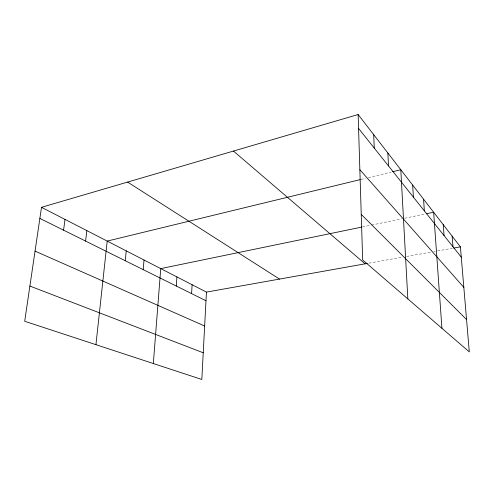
<?xml version="1.0" encoding="UTF-8"?>
<svg xmlns="http://www.w3.org/2000/svg" width="494" height="494" viewBox="0 0 494 494"><rect width="100%" height="100%" fill="white"/><g stroke="black" fill="none" stroke-linecap="round" stroke-linejoin="round"><path stroke-width="0.37" stroke-dasharray="2.47 1.85" d="M360.923 179.433L365.375 178.353M368.339 177.636L391.217 172.073M362.565 226.919L370.784 225.221M371.531 225.066L401.634 218.848M404.654 218.225L425.476 213.927M368.882 263.166L402.795 257.121M406.568 256.454L430.768 252.144M433.794 251.6L435.307 251.335M437.523 250.94L452.282 248.309"/><path stroke-width="0.74" d="M41.502 207.313L206.443 292.102L201.83 379.472L24.7 321.267L41.502 207.313L358.138 114.528L460.402 246.864L469.3 351.889L362.658 259.955L358.138 114.528M191.579 293.603L192.117 284.742M176.284 286.026L176.914 276.924M153.325 363.535L160.741 268.613L361.818 227.073M143.192 269.625L144.032 260.017M125.26 260.739L126.223 250.866M95.941 344.682L107.204 241.084L360.182 179.618M85.586 241.078L86.845 230.624M63.565 230.167L65.004 219.392M392.693 171.714L400.807 169.745L407.84 298.907M426.217 213.772L433.646 212.235L441.939 328.3M206.443 292.102L367.375 263.432M453.758 248.044L460.402 246.864M29.893 286.057L203.238 352.778M35.043 251.113L204.652 326.015M39.866 218.422L205.986 300.741M127.606 182.082L279.518 279.085M233.464 151.059L365.115 263.839M361.244 214.371L466.558 319.569M359.854 169.714L463.835 287.372M358.57 128.44L461.273 257.152M452.134 236.169L452.992 246.778M443.242 224.659L444.075 235.601M423.574 199.206L424.346 210.876M412.663 185.089L413.398 197.155M387.876 153.01L388.488 165.941M373.711 134.683L374.248 148.089"/></g></svg>
